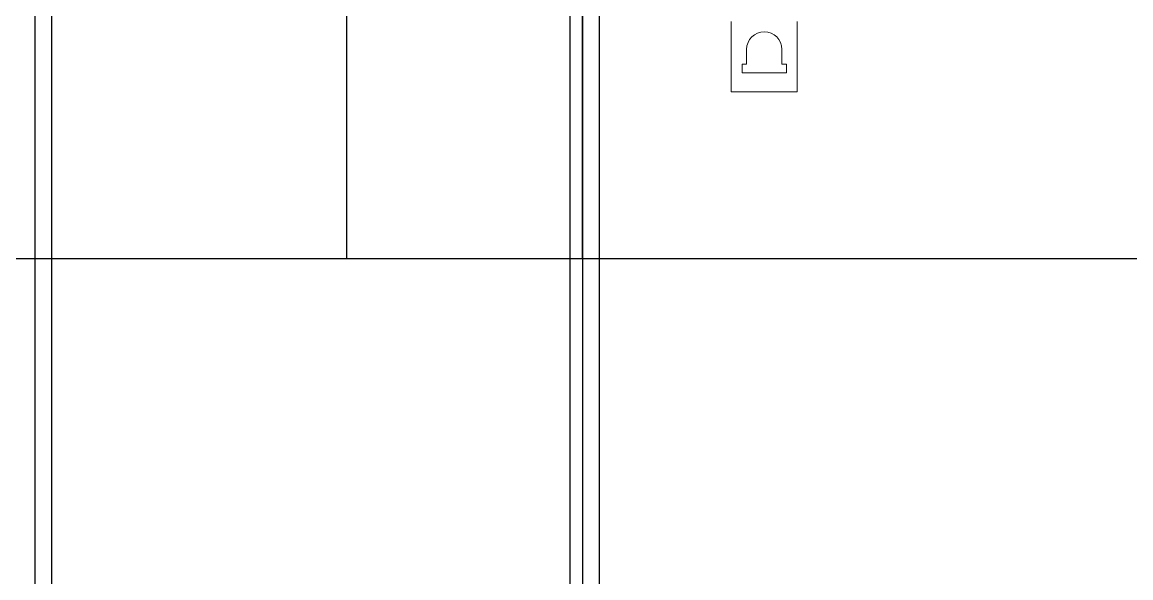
# Model space of a CAD drawing. Header units: millimetres. Extents: x 37984 to 70752, y 14140 to 37584.
# Drawn here: x 45787.3 to 45975.6, y 28485.2 to 28579.5 of the extents above; entities that cross this region are included whole.
import ezdxf

# ---------------------------------------------------------------- set-up
doc = ezdxf.new("R2010")
doc.units = ezdxf.units.MM
doc.layers.add('! NO PLOT !', color=7, linetype='Continuous', true_color=0xff75dd, plot=False)
doc.layers.add('000-PI-Oprema', color=30, linetype='Continuous', lineweight=5)
doc.layers.add('002-PI-Kabelska kanalica', color=150, linetype='Continuous')

# ---------------------------------------------------------------- blocks, each defined once
blk = doc.blocks.new('*U527')
at = {"layer": '002-PI-Kabelska kanalica'}
blk.add_line((-20, -100), (-20, 791), dxfattribs=at)
blk = doc.blocks.new('8606.000_montažna')
at = {"layer": '! NO PLOT !'}
blk.add_line((51182.39, 38449.42), (51182.39, 36559.42), dxfattribs=at)
blk = doc.blocks.new('F60-47290126')
at = {"layer": '000-PI-Oprema'}
for p, q in [((46627.38, 36066.4), (46627.38, 36078.35)), ((46638.58, 36078.35), (46638.58, 36066.4)), ((46629.98, 36073.6), (46629.98, 36071.1)), ((46629.98, 36073.6), (46629.98, 36073.6)), ((46635.98, 36071.1), (46635.98, 36073.6)), ((46635.98, 36073.6), (46635.98, 36073.6)), ((46629.23, 36071.1), (46629.23, 36069.6)), ((46629.98, 36071.1), (46629.23, 36071.1)), ((46629.23, 36071.1), (46629.23, 36071.1)), ((46629.98, 36071.1), (46629.98, 36071.1)), ((46636.73, 36071.1), (46635.98, 36071.1)), ((46635.98, 36071.1), (46635.98, 36071.1)), ((46636.73, 36069.6), (46636.73, 36071.1)), ((46636.73, 36071.1), (46636.73, 36071.1)), ((46629.23, 36069.6), (46636.73, 36069.6)), ((46629.23, 36069.6), (46629.23, 36069.6)), ((46636.73, 36069.6), (46636.73, 36069.6)), ((46627.38, 36066.4), (46638.58, 36066.4)), ((46627.38, 36066.4), (46627.38, 36066.4)), ((46638.58, 36066.4), (46638.58, 36066.4))]:
    blk.add_line(p, q, dxfattribs=at)
blk.add_arc((46632.98, 36073.6), 3, 0, 180, dxfattribs=at)
blk = doc.blocks.new('*U650')
at = {"layer": '002-PI-Kabelska kanalica'}
for p, q in [((-20, 70), (20, 70)), ((-20, -100), (-20, 70)), ((20, -100), (20, 70)), ((-20, -100), (20, -100))]:
    blk.add_line(p, q, dxfattribs=at)
blk = doc.blocks.new('spojnica')
at = {"layer": '! NO PLOT !', "transparency": 33554687}
for p, q in [((44768.49, 28811.5), (44768.49, 26919.4)), ((44856.49, 28811.5), (44856.49, 26919.4)), ((44861.49, 28809.4), (44861.49, 26919.4))]:
    blk.add_line(p, q, dxfattribs=at)
blk = doc.blocks.new('montažnaa')
at = {"layer": '! NO PLOT !'}
blk.add_line((46568.64, 28809.4), (46568.64, 26919.4), dxfattribs=at)

msp = doc.modelspace()

# ---------------------------------------------------------------- block references
for name, p in [('*U650', (45862.483, 28639.404)), ('F60-47290126', (-719.611, -7498.701))]:
    msp.add_blockref(name, p)
at = {"rotation": 270}
msp.add_blockref('*U527', (45390.483, 28519.404), dxfattribs=at)
at = {"layer": '000-PI-Oprema'}
for name, p in [('8606.000_montažna', (-5392.912, -9740.014)), ('spojnica', (1023.847, -100))]:
    msp.add_blockref(name, p, dxfattribs=at)

# ---------------------------------------------------------------- next in the draw order: block references
msp.add_blockref('montažnaa', (-686.158, -100), dxfattribs=at)

doc.saveas('drawing.dxf')
